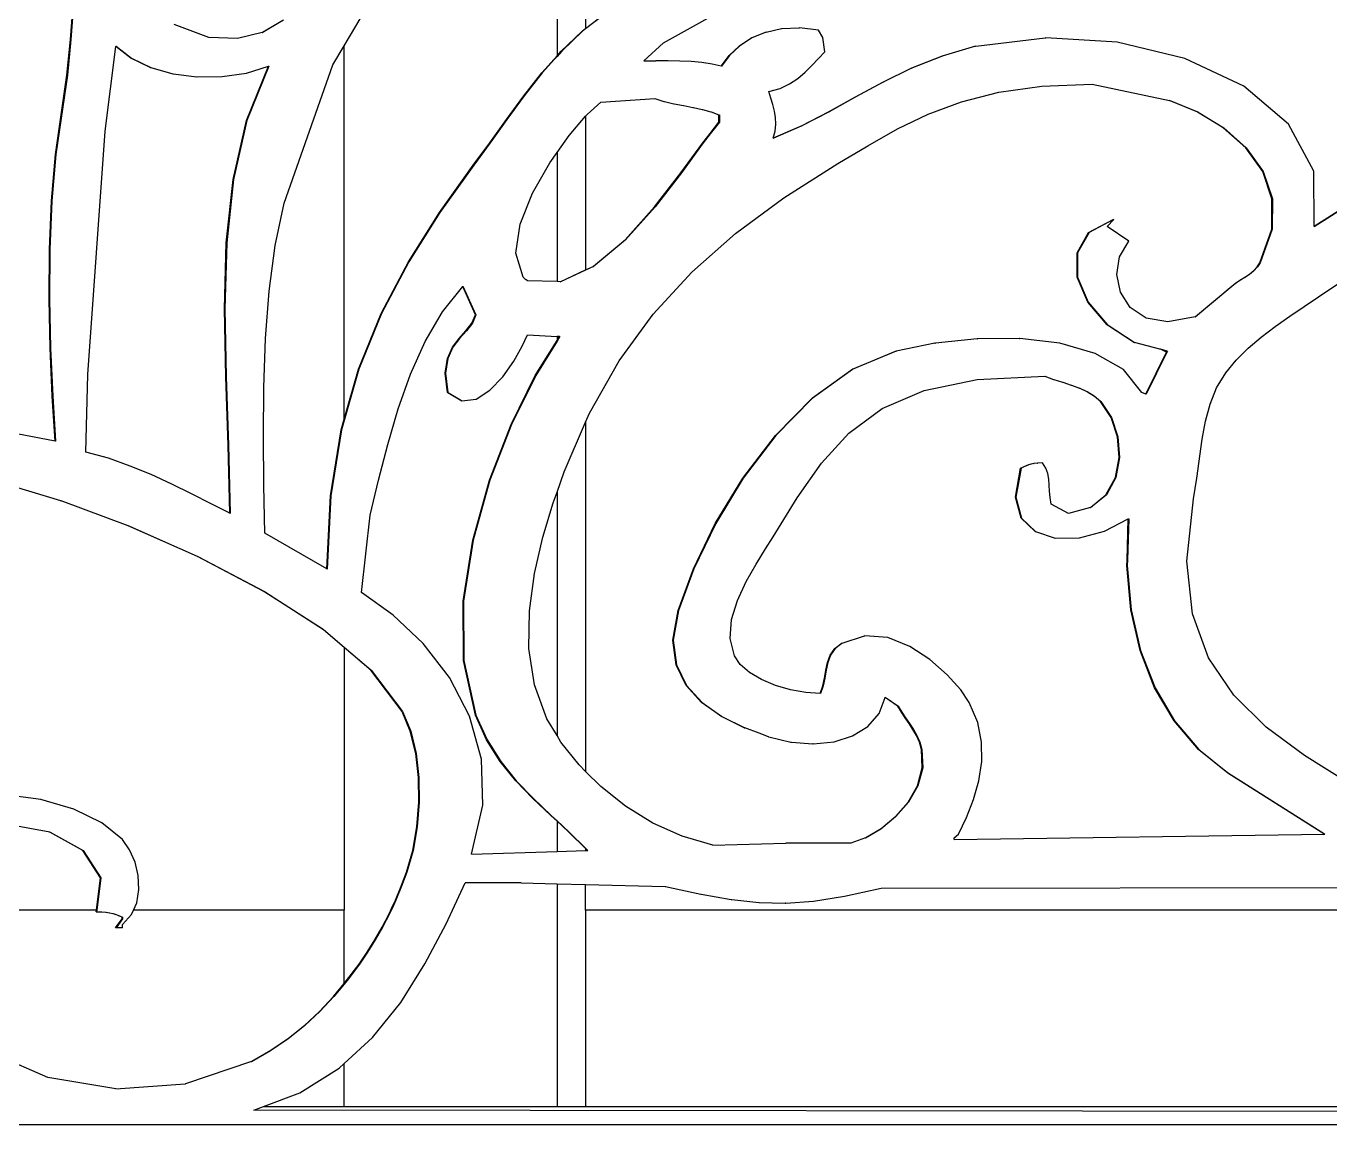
# Model space of a CAD drawing. Header units: inches. Extents: x -2812 to 9774, y -15726 to -746.
# Drawn here: x 3399.55 to 3414.56, y -9119.16 to -9106.52 of the extents above; entities that cross this region are included whole.
import ezdxf

# ---------------------------------------------------------------- set-up
doc = ezdxf.new("R2010")
doc.units = ezdxf.units.IN
doc.header["$LTSCALE"] = 17
doc.header["$MEASUREMENT"] = 0
doc.layers.add('OUTLINE', color=1, linetype='Continuous', lineweight=25)

# ---------------------------------------------------------------- blocks, each defined once
blk = doc.blocks.new('fddd')
for p, q in [((-492.984, -3278.803), (-492.984, -3281.513)), ((-493.313, -3279.014), (-493.313, -3281.828)), ((-495.762, -3281.712), (-495.093, -3280.582)), ((-498.914, -3281.64), (-498.883, -3281.241)), ((-498.879, -3281.241), (-498.909, -3281.64)), ((-492.09, -3281.677), (-491.197, -3281.179)), ((-497.322, -3281.615), (-497.72, -3281.467)), ((-496.706, -3281.558), (-496.468, -3281.417)), ((-496.463, -3281.417), (-496.701, -3281.558)), ((-492.759, -3281.345), (-492.984, -3281.517)), ((-492.984, -3281.513), (-492.764, -3281.345)), ((-496.991, -3281.63), (-497.322, -3281.615)), ((-496.706, -3281.558), (-496.991, -3281.63)), ((-496.706, -3281.558), (-496.701, -3281.558)), ((-493.265, -3281.774), (-493.025, -3281.545)), ((-493.02, -3281.545), (-493.26, -3281.774)), ((-493.025, -3281.545), (-492.984, -3281.513)), ((-493.025, -3281.545), (-493.02, -3281.545)), ((-492.984, -3281.517), (-493.02, -3281.545)), ((-492.984, -3281.513), (-492.984, -3281.517)), ((-491.215, -3281.712), (-491.074, -3281.621)), ((-491.07, -3281.621), (-491.21, -3281.712)), ((-491.074, -3281.621), (-490.913, -3281.554)), ((-491.074, -3281.621), (-491.07, -3281.621)), ((-490.908, -3281.554), (-491.07, -3281.621)), ((-490.913, -3281.554), (-490.908, -3281.554)), ((-490.908, -3281.554), (-490.73, -3281.513)), ((-490.73, -3281.513), (-490.725, -3281.513)), ((-490.725, -3281.513), (-490.529, -3281.505)), ((-490.529, -3281.505), (-490.528, -3281.505)), ((-490.528, -3281.505), (-490.524, -3281.505)), ((-490.305, -3281.532), (-490.524, -3281.505)), ((-490.255, -3281.615), (-490.305, -3281.532)), ((-490.23, -3281.781), (-490.255, -3281.615)), ((-488.494, -3281.718), (-487.695, -3281.619)), ((-487.695, -3281.619), (-487.692, -3281.619)), ((-487.692, -3281.619), (-487.69, -3281.619)), ((-486.867, -3281.669), (-487.69, -3281.619)), ((-498.953, -3282.048), (-498.914, -3281.64)), ((-498.909, -3281.64), (-498.948, -3282.048)), ((-498.914, -3281.64), (-498.909, -3281.64)), ((-498.512, -3282.693), (-498.389, -3281.722)), ((-498.389, -3281.722), (-498.388, -3281.718)), ((-498.217, -3281.856), (-498.389, -3281.722)), ((-498.388, -3281.718), (-498.212, -3281.856)), ((-495.892, -3281.932), (-495.762, -3281.712)), ((-495.762, -3286.007), (-495.762, -3281.712)), ((-493.313, -3281.828), (-493.265, -3281.774)), ((-493.26, -3281.774), (-493.313, -3281.834)), ((-493.265, -3281.774), (-493.26, -3281.774)), ((-492.313, -3281.884), (-492.09, -3281.677)), ((-491.332, -3281.822), (-491.215, -3281.712)), ((-491.21, -3281.712), (-491.327, -3281.822)), ((-491.215, -3281.712), (-491.21, -3281.712)), ((-488.499, -3281.718), (-488.881, -3281.83)), ((-488.499, -3281.718), (-488.494, -3281.718)), ((-486.087, -3281.859), (-486.867, -3281.669)), ((-498.217, -3281.856), (-498.212, -3281.856)), ((-497.994, -3281.961), (-498.217, -3281.856)), ((-498.212, -3281.856), (-497.989, -3281.961)), ((-493.487, -3282.024), (-493.345, -3281.865)), ((-493.342, -3281.866), (-493.483, -3282.024)), ((-493.345, -3281.865), (-493.313, -3281.828)), ((-493.342, -3281.866), (-493.345, -3281.865)), ((-493.313, -3281.834), (-493.342, -3281.866)), ((-493.313, -3281.828), (-493.313, -3281.834)), ((-492.313, -3281.884), (-492.177, -3281.884)), ((-492.177, -3281.884), (-492.175, -3281.884)), ((-492.173, -3281.884), (-492.175, -3281.884)), ((-492.035, -3281.884), (-492.173, -3281.884)), ((-491.9, -3281.887), (-492.035, -3281.884)), ((-491.77, -3281.894), (-491.9, -3281.887)), ((-491.646, -3281.906), (-491.77, -3281.894)), ((-491.529, -3281.923), (-491.646, -3281.906)), ((-491.425, -3281.946), (-491.529, -3281.923)), ((-491.425, -3281.946), (-491.332, -3281.822)), ((-491.327, -3281.822), (-491.42, -3281.946)), ((-491.332, -3281.822), (-491.327, -3281.822)), ((-490.381, -3281.94), (-490.306, -3281.86)), ((-490.306, -3281.86), (-490.23, -3281.781)), ((-489.238, -3281.97), (-488.886, -3281.83)), ((-488.881, -3281.83), (-489.234, -3281.97)), ((-488.886, -3281.83), (-488.881, -3281.83)), ((-485.409, -3282.177), (-486.087, -3281.859)), ((-499.084, -3282.961), (-498.953, -3282.048)), ((-498.948, -3282.048), (-499.08, -3282.961)), ((-498.953, -3282.048), (-498.948, -3282.048)), ((-497.994, -3281.961), (-497.989, -3281.961)), ((-497.989, -3281.961), (-497.736, -3282.033)), ((-497.736, -3282.033), (-497.732, -3282.033)), ((-497.732, -3282.033), (-497.458, -3282.069)), ((-497.458, -3282.069), (-497.453, -3282.069)), ((-497.453, -3282.069), (-497.168, -3282.067)), ((-497.168, -3282.067), (-496.888, -3282.027)), ((-496.888, -3282.027), (-496.633, -3281.948)), ((-496.886, -3282.57), (-496.633, -3281.948)), ((-496.628, -3281.946), (-496.882, -3282.57)), ((-496.633, -3281.948), (-496.628, -3281.946)), ((-496.454, -3283.523), (-495.892, -3281.932)), ((-493.697, -3282.289), (-493.487, -3282.024)), ((-493.483, -3282.024), (-493.692, -3282.289)), ((-493.487, -3282.024), (-493.483, -3282.024)), ((-491.42, -3281.946), (-491.425, -3281.946)), ((-490.542, -3282.089), (-490.458, -3282.017)), ((-490.458, -3282.017), (-490.381, -3281.94)), ((-489.566, -3282.13), (-489.238, -3281.97)), ((-489.234, -3281.97), (-489.561, -3282.13)), ((-489.238, -3281.97), (-489.234, -3281.97)), ((-490.875, -3282.237), (-490.746, -3282.202)), ((-490.746, -3282.202), (-490.637, -3282.151)), ((-490.637, -3282.151), (-490.542, -3282.089)), ((-489.879, -3282.301), (-489.566, -3282.13)), ((-489.561, -3282.13), (-489.875, -3282.301)), ((-489.566, -3282.13), (-489.561, -3282.13)), ((-488.23, -3282.246), (-487.735, -3282.177)), ((-487.735, -3282.177), (-487.155, -3282.154)), ((-487.155, -3282.154), (-486.267, -3282.341)), ((-484.895, -3282.612), (-485.409, -3282.177)), ((-493.896, -3282.559), (-493.697, -3282.289)), ((-493.692, -3282.289), (-493.891, -3282.559)), ((-493.697, -3282.289), (-493.692, -3282.289)), ((-492.966, -3282.502), (-492.809, -3282.361)), ((-492.809, -3282.361), (-492.189, -3282.32)), ((-492.189, -3282.32), (-492.083, -3282.352)), ((-492.083, -3282.352), (-492.078, -3282.352)), ((-492.078, -3282.352), (-491.97, -3282.378)), ((-490.853, -3282.314), (-490.875, -3282.237)), ((-490.83, -3282.389), (-490.853, -3282.314)), ((-490.188, -3282.471), (-489.879, -3282.301)), ((-489.875, -3282.301), (-490.183, -3282.471)), ((-489.879, -3282.301), (-489.875, -3282.301)), ((-489.042, -3282.499), (-488.66, -3282.356)), ((-488.66, -3282.356), (-488.23, -3282.246)), ((-485.947, -3282.473), (-486.267, -3282.341)), ((-486.267, -3282.341), (-486.263, -3282.341)), ((-486.263, -3282.341), (-485.942, -3282.473)), ((-493.174, -3282.744), (-492.984, -3282.522)), ((-492.984, -3282.522), (-492.966, -3282.502)), ((-492.984, -3282.522), (-492.984, -3284.289)), ((-491.97, -3282.378), (-491.965, -3282.378)), ((-491.965, -3282.378), (-491.859, -3282.4)), ((-491.859, -3282.4), (-491.854, -3282.4)), ((-491.854, -3282.4), (-491.749, -3282.421)), ((-491.749, -3282.421), (-491.744, -3282.421)), ((-491.744, -3282.421), (-491.643, -3282.443)), ((-491.643, -3282.443), (-491.639, -3282.443)), ((-491.639, -3282.443), (-491.543, -3282.471)), ((-491.543, -3282.471), (-491.538, -3282.471)), ((-491.538, -3282.471), (-491.45, -3282.506)), ((-491.45, -3282.506), (-491.445, -3282.506)), ((-491.45, -3282.589), (-491.45, -3282.506)), ((-491.445, -3282.506), (-491.445, -3282.589)), ((-490.812, -3282.463), (-490.83, -3282.389)), ((-490.799, -3282.538), (-490.812, -3282.463)), ((-490.501, -3282.633), (-490.188, -3282.471)), ((-490.183, -3282.471), (-490.497, -3282.633)), ((-490.188, -3282.471), (-490.183, -3282.471)), ((-489.394, -3282.669), (-489.042, -3282.499)), ((-485.947, -3282.473), (-485.942, -3282.473)), ((-485.646, -3282.656), (-485.947, -3282.473)), ((-485.942, -3282.473), (-485.641, -3282.656)), ((-497.041, -3283.251), (-496.886, -3282.57)), ((-496.882, -3282.57), (-497.036, -3283.251)), ((-496.886, -3282.57), (-496.882, -3282.57)), ((-494.088, -3282.828), (-493.896, -3282.559)), ((-493.891, -3282.559), (-494.083, -3282.828)), ((-493.896, -3282.559), (-493.891, -3282.559)), ((-491.553, -3282.722), (-491.45, -3282.589)), ((-491.445, -3282.589), (-491.55, -3282.724)), ((-491.45, -3282.589), (-491.445, -3282.589)), ((-490.497, -3282.633), (-490.825, -3282.776)), ((-490.825, -3282.774), (-490.501, -3282.633)), ((-490.803, -3282.693), (-490.795, -3282.614)), ((-490.795, -3282.614), (-490.799, -3282.538)), ((-490.501, -3282.633), (-490.497, -3282.633)), ((-489.735, -3282.861), (-489.394, -3282.669)), ((-485.646, -3282.656), (-485.641, -3282.656)), ((-485.387, -3282.885), (-485.646, -3282.656)), ((-485.641, -3282.656), (-485.382, -3282.885)), ((-484.606, -3283.154), (-484.895, -3282.612)), ((-482.642, -3282.548), (-484.601, -3283.792)), ((-484.601, -3283.789), (-482.647, -3282.548)), ((-498.711, -3285.493), (-498.512, -3282.693)), ((-494.277, -3283.087), (-494.088, -3282.828)), ((-494.083, -3282.828), (-494.272, -3283.087)), ((-494.088, -3282.828), (-494.083, -3282.828)), ((-493.313, -3282.94), (-493.174, -3282.744)), ((-491.636, -3282.829), (-491.553, -3282.722)), ((-491.55, -3282.724), (-491.631, -3282.829)), ((-491.55, -3282.724), (-491.553, -3282.722)), ((-490.825, -3282.774), (-490.803, -3282.693)), ((-490.825, -3282.776), (-490.825, -3282.774)), ((-499.13, -3283.495), (-499.084, -3282.961)), ((-499.08, -3282.961), (-499.126, -3283.495)), ((-499.084, -3282.961), (-499.08, -3282.961)), ((-493.396, -3283.057), (-493.313, -3282.94)), ((-493.313, -3282.94), (-493.313, -3284.425)), ((-491.887, -3283.173), (-491.636, -3282.829)), ((-491.631, -3282.829), (-491.882, -3283.173)), ((-491.636, -3282.829), (-491.631, -3282.829)), ((-490.081, -3283.066), (-489.735, -3282.861)), ((-485.387, -3282.885), (-485.382, -3282.885)), ((-485.192, -3283.158), (-485.387, -3282.885)), ((-485.382, -3282.885), (-485.188, -3283.158)), ((-494.666, -3283.631), (-494.277, -3283.087)), ((-494.272, -3283.087), (-494.662, -3283.631)), ((-494.277, -3283.087), (-494.272, -3283.087)), ((-493.597, -3283.408), (-493.396, -3283.057)), ((-490.702, -3283.459), (-490.081, -3283.066)), ((-497.119, -3283.978), (-497.041, -3283.251)), ((-497.036, -3283.251), (-497.114, -3283.978)), ((-497.041, -3283.251), (-497.036, -3283.251)), ((-492.19, -3283.564), (-491.887, -3283.173)), ((-491.882, -3283.173), (-492.185, -3283.564)), ((-491.887, -3283.173), (-491.882, -3283.173)), ((-485.192, -3283.158), (-485.188, -3283.158)), ((-485.086, -3283.471), (-485.192, -3283.158)), ((-485.188, -3283.158), (-485.081, -3283.471)), ((-484.601, -3283.789), (-484.606, -3283.154)), ((-493.738, -3283.765), (-493.597, -3283.408)), ((-499.154, -3284.055), (-499.13, -3283.495)), ((-499.126, -3283.495), (-499.149, -3284.055)), ((-499.13, -3283.495), (-499.126, -3283.495)), ((-496.558, -3284.011), (-496.454, -3283.523)), ((-492.531, -3283.943), (-492.19, -3283.564)), ((-492.185, -3283.564), (-492.527, -3283.943)), ((-492.19, -3283.564), (-492.185, -3283.564)), ((-491.261, -3283.871), (-490.702, -3283.459)), ((-485.089, -3283.822), (-485.086, -3283.471)), ((-485.086, -3283.471), (-485.081, -3283.471)), ((-485.081, -3283.471), (-485.084, -3283.822)), ((-495.023, -3284.196), (-494.666, -3283.631)), ((-494.662, -3283.631), (-495.019, -3284.196)), ((-494.666, -3283.631), (-494.662, -3283.631)), ((-487.196, -3283.86), (-486.912, -3283.709)), ((-486.916, -3283.714), (-487.191, -3283.86)), ((-486.982, -3283.792), (-486.907, -3283.709)), ((-486.912, -3283.709), (-486.916, -3283.714)), ((-486.907, -3283.709), (-486.916, -3283.714)), ((-486.912, -3283.709), (-486.907, -3283.709)), ((-493.786, -3284.098), (-493.738, -3283.765)), ((-491.762, -3284.314), (-491.261, -3283.871)), ((-487.329, -3284.093), (-487.196, -3283.86)), ((-487.191, -3283.86), (-487.324, -3284.093)), ((-487.196, -3283.86), (-487.191, -3283.86)), ((-486.734, -3283.958), (-486.982, -3283.792)), ((-485.226, -3284.207), (-485.089, -3283.822)), ((-485.084, -3283.822), (-485.221, -3284.207)), ((-485.089, -3283.822), (-485.084, -3283.822)), ((-484.601, -3283.792), (-484.601, -3283.789)), ((-497.14, -3284.739), (-497.119, -3283.978)), ((-497.114, -3283.978), (-497.135, -3284.739)), ((-497.119, -3283.978), (-497.114, -3283.978)), ((-496.627, -3284.533), (-496.558, -3284.011)), ((-492.899, -3284.25), (-492.531, -3283.943)), ((-492.527, -3283.943), (-492.894, -3284.25)), ((-492.531, -3283.943), (-492.527, -3283.943)), ((-486.84, -3284.139), (-486.734, -3283.958)), ((-499.158, -3284.625), (-499.154, -3284.055)), ((-499.149, -3284.055), (-499.154, -3284.625)), ((-499.154, -3284.055), (-499.149, -3284.055)), ((-493.702, -3284.373), (-493.786, -3284.098)), ((-487.329, -3284.093), (-487.324, -3284.093)), ((-487.327, -3284.372), (-487.329, -3284.093)), ((-487.324, -3284.093), (-487.322, -3284.372)), ((-486.872, -3284.344), (-486.84, -3284.139)), ((-495.337, -3284.792), (-495.023, -3284.196)), ((-495.019, -3284.196), (-495.333, -3284.792)), ((-495.023, -3284.196), (-495.019, -3284.196)), ((-493.278, -3284.426), (-492.984, -3284.289)), ((-492.984, -3284.291), (-493.273, -3284.426)), ((-492.894, -3284.25), (-492.984, -3284.291)), ((-492.984, -3284.289), (-492.899, -3284.25)), ((-492.984, -3284.289), (-492.984, -3284.291)), ((-492.899, -3284.25), (-492.894, -3284.25)), ((-492.207, -3284.799), (-491.762, -3284.314)), ((-485.346, -3284.337), (-485.299, -3284.299)), ((-485.295, -3284.299), (-485.341, -3284.337)), ((-485.299, -3284.299), (-485.258, -3284.256)), ((-485.299, -3284.299), (-485.295, -3284.299)), ((-485.254, -3284.256), (-485.295, -3284.299)), ((-485.258, -3284.256), (-485.226, -3284.207)), ((-485.258, -3284.256), (-485.254, -3284.256)), ((-485.221, -3284.207), (-485.254, -3284.256)), ((-485.226, -3284.207), (-485.221, -3284.207)), ((-494.399, -3284.48), (-494.396, -3284.477)), ((-494.396, -3284.477), (-494.247, -3284.808)), ((-493.691, -3284.386), (-493.702, -3284.373)), ((-493.685, -3284.393), (-493.691, -3284.386)), ((-493.677, -3284.4), (-493.685, -3284.393)), ((-493.668, -3284.405), (-493.677, -3284.4)), ((-493.652, -3284.414), (-493.668, -3284.405)), ((-493.313, -3284.425), (-493.652, -3284.414)), ((-493.278, -3284.426), (-493.313, -3284.425)), ((-493.273, -3284.426), (-493.278, -3284.426)), ((-487.327, -3284.372), (-487.322, -3284.372)), ((-487.206, -3284.661), (-487.327, -3284.372)), ((-487.322, -3284.372), (-487.201, -3284.661)), ((-486.83, -3284.546), (-486.872, -3284.344)), ((-485.97, -3284.829), (-485.548, -3284.477)), ((-485.543, -3284.477), (-485.965, -3284.829)), ((-485.548, -3284.477), (-485.5, -3284.44)), ((-485.548, -3284.477), (-485.543, -3284.477)), ((-485.495, -3284.44), (-485.543, -3284.477)), ((-485.5, -3284.44), (-485.449, -3284.406)), ((-485.5, -3284.44), (-485.495, -3284.44)), ((-485.444, -3284.406), (-485.495, -3284.44)), ((-485.449, -3284.406), (-485.397, -3284.372)), ((-485.449, -3284.406), (-485.444, -3284.406)), ((-485.392, -3284.372), (-485.444, -3284.406)), ((-485.397, -3284.372), (-485.346, -3284.337)), ((-485.397, -3284.372), (-485.392, -3284.372)), ((-485.341, -3284.337), (-485.392, -3284.372)), ((-485.346, -3284.337), (-485.341, -3284.337)), ((-484.552, -3284.601), (-484.248, -3284.396)), ((-499.158, -3284.625), (-499.154, -3284.625)), ((-499.147, -3285.192), (-499.158, -3284.625)), ((-499.154, -3284.625), (-499.142, -3285.192)), ((-496.668, -3285.08), (-496.627, -3284.533)), ((-494.633, -3284.773), (-494.399, -3284.48)), ((-494.252, -3284.808), (-494.399, -3284.48)), ((-486.718, -3284.721), (-486.83, -3284.546)), ((-484.715, -3284.71), (-484.552, -3284.601)), ((-497.14, -3284.739), (-497.135, -3284.739)), ((-497.126, -3285.519), (-497.14, -3284.739)), ((-497.135, -3284.739), (-497.121, -3285.519)), ((-494.832, -3285.115), (-494.633, -3284.773)), ((-487.206, -3284.661), (-487.201, -3284.661)), ((-486.983, -3284.923), (-487.206, -3284.661)), ((-487.201, -3284.661), (-486.978, -3284.923)), ((-486.535, -3284.844), (-486.718, -3284.721)), ((-484.882, -3284.822), (-484.715, -3284.71)), ((-495.599, -3285.432), (-495.337, -3284.792)), ((-495.333, -3284.792), (-495.594, -3285.432)), ((-495.337, -3284.792), (-495.333, -3284.792)), ((-494.361, -3284.989), (-494.293, -3284.904)), ((-494.288, -3284.904), (-494.356, -3284.989)), ((-494.293, -3284.904), (-494.252, -3284.808)), ((-494.293, -3284.904), (-494.288, -3284.904)), ((-494.247, -3284.808), (-494.288, -3284.904)), ((-494.252, -3284.808), (-494.247, -3284.808)), ((-492.599, -3285.337), (-492.207, -3284.799)), ((-486.673, -3285.123), (-486.983, -3284.923)), ((-486.983, -3284.923), (-486.978, -3284.923)), ((-486.978, -3284.923), (-486.668, -3285.123)), ((-486.283, -3284.888), (-486.535, -3284.844)), ((-485.97, -3284.829), (-486.283, -3284.888)), ((-485.97, -3284.829), (-485.965, -3284.829)), ((-485.048, -3284.94), (-484.882, -3284.822)), ((-494.517, -3285.179), (-494.441, -3285.077)), ((-494.436, -3285.077), (-494.513, -3285.179)), ((-494.441, -3285.077), (-494.361, -3284.989)), ((-494.441, -3285.077), (-494.436, -3285.077)), ((-494.356, -3284.989), (-494.436, -3285.077)), ((-494.361, -3284.989), (-494.356, -3284.989)), ((-493.714, -3285.169), (-493.652, -3285.037)), ((-493.652, -3285.037), (-493.313, -3285.055)), ((-493.313, -3285.055), (-493.313, -3285.102)), ((-493.285, -3285.057), (-493.313, -3285.055)), ((-493.28, -3285.057), (-493.313, -3285.11)), ((-493.313, -3285.102), (-493.285, -3285.057)), ((-493.285, -3285.057), (-493.28, -3285.057)), ((-485.361, -3285.192), (-485.209, -3285.062)), ((-485.209, -3285.062), (-485.048, -3284.94)), ((-499.147, -3285.192), (-499.142, -3285.192)), ((-499.122, -3285.742), (-499.147, -3285.192)), ((-499.142, -3285.192), (-499.117, -3285.742)), ((-496.688, -3285.641), (-496.668, -3285.08)), ((-495, -3285.489), (-494.832, -3285.115)), ((-494.575, -3285.309), (-494.517, -3285.179)), ((-494.513, -3285.179), (-494.57, -3285.309)), ((-494.517, -3285.179), (-494.513, -3285.179)), ((-493.812, -3285.34), (-493.714, -3285.169)), ((-493.564, -3285.506), (-493.313, -3285.102)), ((-493.313, -3285.11), (-493.559, -3285.506)), ((-493.313, -3285.102), (-493.313, -3285.11)), ((-489.913, -3285.43), (-489.417, -3285.223)), ((-489.412, -3285.223), (-489.908, -3285.43)), ((-489.417, -3285.223), (-489.412, -3285.223)), ((-488.964, -3285.131), (-489.412, -3285.223)), ((-488.964, -3285.131), (-488.959, -3285.131)), ((-488.48, -3285.081), (-488.959, -3285.131)), ((-488.48, -3285.081), (-488.475, -3285.081)), ((-487.993, -3285.079), (-488.475, -3285.081)), ((-487.993, -3285.079), (-487.988, -3285.079)), ((-487.526, -3285.133), (-487.988, -3285.079)), ((-487.12, -3285.25), (-487.526, -3285.133)), ((-486.673, -3285.123), (-486.668, -3285.123)), ((-486.376, -3285.2), (-486.668, -3285.123)), ((-486.37, -3285.203), (-486.376, -3285.2)), ((-486.292, -3285.223), (-486.37, -3285.203)), ((-486.299, -3285.237), (-486.37, -3285.203)), ((-486.299, -3285.237), (-486.292, -3285.223)), ((-486.287, -3285.223), (-486.295, -3285.238)), ((-486.292, -3285.223), (-486.287, -3285.223)), ((-485.498, -3285.328), (-485.361, -3285.192)), ((-494.599, -3285.478), (-494.575, -3285.309)), ((-494.57, -3285.309), (-494.595, -3285.478)), ((-494.575, -3285.309), (-494.57, -3285.309)), ((-493.938, -3285.518), (-493.812, -3285.34)), ((-492.939, -3285.938), (-492.599, -3285.337)), ((-486.796, -3285.436), (-487.12, -3285.25)), ((-486.539, -3285.719), (-486.299, -3285.237)), ((-486.295, -3285.238), (-486.535, -3285.721)), ((-486.295, -3285.238), (-486.299, -3285.237)), ((-485.618, -3285.472), (-485.498, -3285.328)), ((-498.736, -3286.385), (-498.711, -3285.493)), ((-497.126, -3285.519), (-497.121, -3285.519)), ((-497.099, -3286.307), (-497.126, -3285.519)), ((-497.121, -3285.519), (-497.094, -3286.307)), ((-495.594, -3285.432), (-495.762, -3286.024)), ((-495.762, -3286.007), (-495.599, -3285.432)), ((-495.599, -3285.432), (-495.594, -3285.432)), ((-495.141, -3285.887), (-495, -3285.489)), ((-494.599, -3285.478), (-494.595, -3285.478)), ((-494.574, -3285.7), (-494.599, -3285.478)), ((-494.595, -3285.478), (-494.57, -3285.7)), ((-494.085, -3285.673), (-493.938, -3285.518)), ((-493.842, -3286.067), (-493.564, -3285.506)), ((-493.559, -3285.506), (-493.837, -3286.067)), ((-493.564, -3285.506), (-493.559, -3285.506)), ((-490.377, -3285.765), (-489.913, -3285.43)), ((-489.908, -3285.43), (-490.372, -3285.765)), ((-489.913, -3285.43), (-489.908, -3285.43)), ((-488.477, -3285.55), (-487.701, -3285.513)), ((-487.701, -3285.513), (-487.601, -3285.549)), ((-486.8, -3285.437), (-486.799, -3285.438)), ((-486.585, -3285.7), (-486.796, -3285.436)), ((-485.724, -3285.647), (-485.618, -3285.472)), ((-496.691, -3286.208), (-496.688, -3285.641)), ((-494.245, -3285.776), (-494.085, -3285.673)), ((-489.572, -3285.885), (-489.09, -3285.676)), ((-489.09, -3285.676), (-488.477, -3285.55)), ((-487.601, -3285.549), (-487.596, -3285.549)), ((-487.596, -3285.549), (-487.497, -3285.582)), ((-487.497, -3285.582), (-487.493, -3285.582)), ((-487.493, -3285.582), (-487.397, -3285.614)), ((-487.397, -3285.614), (-487.392, -3285.614)), ((-487.392, -3285.614), (-487.301, -3285.65)), ((-487.301, -3285.65), (-487.297, -3285.65)), ((-487.212, -3285.691), (-487.301, -3285.65)), ((-487.297, -3285.65), (-487.208, -3285.691)), ((-485.799, -3285.833), (-485.724, -3285.647)), ((-499.122, -3285.742), (-499.117, -3285.742)), ((-499.088, -3286.259), (-499.122, -3285.742)), ((-499.117, -3285.742), (-499.083, -3286.26)), ((-494.574, -3285.7), (-494.57, -3285.7)), ((-494.414, -3285.795), (-494.574, -3285.7)), ((-494.57, -3285.7), (-494.409, -3285.795)), ((-494.414, -3285.795), (-494.409, -3285.795)), ((-494.409, -3285.795), (-494.245, -3285.776)), ((-490.8, -3286.194), (-490.377, -3285.765)), ((-490.372, -3285.765), (-490.796, -3286.194)), ((-490.377, -3285.765), (-490.372, -3285.765)), ((-487.132, -3285.741), (-487.212, -3285.691)), ((-487.212, -3285.691), (-487.208, -3285.691)), ((-487.208, -3285.691), (-487.127, -3285.741)), ((-487.061, -3285.804), (-487.132, -3285.741)), ((-487.132, -3285.741), (-487.127, -3285.741)), ((-487.127, -3285.741), (-487.056, -3285.804)), ((-487.061, -3285.804), (-487.056, -3285.804)), ((-486.938, -3285.987), (-487.061, -3285.804)), ((-487.056, -3285.804), (-486.933, -3285.987)), ((-486.539, -3285.719), (-486.585, -3285.7)), ((-486.535, -3285.721), (-486.539, -3285.719)), ((-495.261, -3286.297), (-495.141, -3285.887)), ((-492.984, -3286.04), (-492.939, -3285.938)), ((-489.955, -3286.167), (-489.572, -3285.885)), ((-485.851, -3286.03), (-485.799, -3285.833)), ((-495.921, -3286.89), (-495.797, -3286.128)), ((-495.792, -3286.128), (-495.917, -3286.89)), ((-495.797, -3286.128), (-495.762, -3286.007)), ((-495.797, -3286.128), (-495.792, -3286.128)), ((-495.762, -3286.024), (-495.792, -3286.128)), ((-495.762, -3286.024), (-495.762, -3286.007)), ((-494.09, -3286.709), (-493.842, -3286.067)), ((-493.837, -3286.067), (-494.086, -3286.709)), ((-493.842, -3286.067), (-493.837, -3286.067)), ((-493.231, -3286.613), (-492.984, -3286.04)), ((-492.984, -3286.04), (-492.984, -3290.06)), ((-486.865, -3286.21), (-486.938, -3285.987)), ((-486.938, -3285.987), (-486.933, -3285.987)), ((-486.933, -3285.987), (-486.86, -3286.21)), ((-485.888, -3286.238), (-485.851, -3286.03)), ((-499.088, -3286.259), (-499.529, -3286.174)), ((-499.083, -3286.26), (-499.088, -3286.259)), ((-496.686, -3286.77), (-496.691, -3286.208)), ((-491.175, -3286.687), (-490.8, -3286.194)), ((-490.796, -3286.194), (-491.17, -3286.687)), ((-490.8, -3286.194), (-490.796, -3286.194)), ((-490.27, -3286.512), (-489.955, -3286.167)), ((-486.865, -3286.21), (-486.86, -3286.21)), ((-486.846, -3286.448), (-486.865, -3286.21)), ((-486.86, -3286.21), (-486.841, -3286.448)), ((-485.949, -3286.685), (-485.888, -3286.238)), ((-498.476, -3286.457), (-498.736, -3286.385)), ((-497.099, -3286.307), (-497.094, -3286.307)), ((-497.079, -3287.087), (-497.099, -3286.307)), ((-497.094, -3286.307), (-497.074, -3287.09)), ((-495.367, -3286.708), (-495.261, -3286.297)), ((-498.226, -3286.546), (-498.476, -3286.457)), ((-497.983, -3286.645), (-498.226, -3286.546)), ((-490.55, -3286.913), (-490.27, -3286.512)), ((-488.038, -3286.903), (-487.978, -3286.571)), ((-487.974, -3286.571), (-488.033, -3286.903)), ((-487.978, -3286.571), (-487.946, -3286.555)), ((-487.978, -3286.571), (-487.974, -3286.571)), ((-487.942, -3286.555), (-487.974, -3286.571)), ((-487.946, -3286.555), (-487.918, -3286.542)), ((-487.946, -3286.555), (-487.942, -3286.555)), ((-487.913, -3286.542), (-487.942, -3286.555)), ((-487.918, -3286.542), (-487.891, -3286.531)), ((-487.918, -3286.542), (-487.913, -3286.542)), ((-487.886, -3286.531), (-487.913, -3286.542)), ((-487.891, -3286.531), (-487.886, -3286.531)), ((-487.861, -3286.523), (-487.886, -3286.531)), ((-487.861, -3286.523), (-487.856, -3286.523)), ((-487.827, -3286.516), (-487.856, -3286.523)), ((-487.827, -3286.516), (-487.822, -3286.516)), ((-487.784, -3286.512), (-487.822, -3286.516)), ((-487.784, -3286.512), (-487.779, -3286.512)), ((-487.73, -3286.509), (-487.779, -3286.512)), ((-487.73, -3286.509), (-487.726, -3286.509)), ((-487.687, -3286.57), (-487.726, -3286.509)), ((-487.664, -3286.633), (-487.687, -3286.57)), ((-486.888, -3286.678), (-486.846, -3286.448)), ((-486.841, -3286.448), (-486.883, -3286.678)), ((-486.846, -3286.448), (-486.841, -3286.448)), ((-497.748, -3286.753), (-497.983, -3286.645)), ((-495.462, -3287.11), (-495.367, -3286.708)), ((-494.283, -3287.397), (-494.09, -3286.709)), ((-494.086, -3286.709), (-494.278, -3287.397)), ((-494.09, -3286.709), (-494.086, -3286.709)), ((-493.313, -3286.846), (-493.231, -3286.613)), ((-491.492, -3287.208), (-491.175, -3286.687)), ((-491.17, -3286.687), (-491.487, -3287.208)), ((-491.175, -3286.687), (-491.17, -3286.687)), ((-487.653, -3286.698), (-487.664, -3286.633)), ((-487.649, -3286.765), (-487.653, -3286.698)), ((-486.996, -3286.878), (-486.888, -3286.678)), ((-486.883, -3286.678), (-486.992, -3286.878)), ((-486.888, -3286.678), (-486.883, -3286.678)), ((-485.99, -3286.924), (-485.949, -3286.685)), ((-499.024, -3286.947), (-499.727, -3286.737)), ((-497.519, -3286.865), (-497.748, -3286.753)), ((-497.294, -3286.979), (-497.519, -3286.865)), ((-496.677, -3287.318), (-496.686, -3286.77)), ((-493.357, -3286.97), (-493.313, -3286.846)), ((-493.313, -3286.846), (-493.313, -3289.646)), ((-487.646, -3286.835), (-487.649, -3286.765)), ((-487.64, -3286.908), (-487.646, -3286.835)), ((-487.176, -3287.023), (-486.996, -3286.878)), ((-486.992, -3286.878), (-487.171, -3287.023)), ((-486.996, -3286.878), (-486.992, -3286.878)), ((-499.024, -3286.947), (-499.02, -3286.947)), ((-498.247, -3287.234), (-499.02, -3286.947)), ((-497.079, -3287.087), (-497.294, -3286.979)), ((-495.963, -3287.73), (-495.921, -3286.89)), ((-495.917, -3286.89), (-495.958, -3287.733)), ((-495.921, -3286.89), (-495.917, -3286.89)), ((-493.476, -3287.364), (-493.357, -3286.97)), ((-490.825, -3287.359), (-490.55, -3286.913)), ((-488.038, -3286.903), (-488.033, -3286.903)), ((-487.973, -3287.144), (-488.038, -3286.903)), ((-488.033, -3286.903), (-487.969, -3287.144)), ((-487.626, -3286.986), (-487.64, -3286.908)), ((-487.428, -3287.09), (-487.626, -3286.986)), ((-487.176, -3287.023), (-487.428, -3287.09)), ((-487.176, -3287.023), (-487.171, -3287.023)), ((-486.067, -3287.642), (-485.99, -3286.924)), ((-497.074, -3287.09), (-497.079, -3287.087)), ((-495.562, -3288.002), (-495.462, -3287.11)), ((-487.973, -3287.144), (-487.969, -3287.144)), ((-487.812, -3287.3), (-487.973, -3287.144)), ((-487.969, -3287.144), (-487.807, -3287.3)), ((-487.012, -3287.296), (-486.739, -3287.154)), ((-486.754, -3287.628), (-486.739, -3287.154)), ((-486.734, -3287.152), (-486.749, -3287.626)), ((-486.739, -3287.154), (-486.734, -3287.152)), ((-497.45, -3287.585), (-498.247, -3287.234)), ((-498.247, -3287.234), (-498.242, -3287.234)), ((-498.242, -3287.234), (-497.446, -3287.585)), ((-495.963, -3287.73), (-496.677, -3287.318)), ((-491.744, -3287.727), (-491.492, -3287.208)), ((-491.487, -3287.208), (-491.739, -3287.727)), ((-491.492, -3287.208), (-491.487, -3287.208)), ((-487.812, -3287.3), (-487.807, -3287.3)), ((-487.807, -3287.3), (-487.58, -3287.375)), ((-487.301, -3287.372), (-487.012, -3287.296)), ((-494.392, -3288.099), (-494.283, -3287.397)), ((-494.278, -3287.397), (-494.388, -3288.099)), ((-494.283, -3287.397), (-494.278, -3287.397)), ((-493.572, -3287.782), (-493.476, -3287.364)), ((-490.913, -3287.497), (-490.825, -3287.359)), ((-487.58, -3287.375), (-487.301, -3287.372)), ((-496.686, -3287.988), (-497.45, -3287.585)), ((-497.45, -3287.585), (-497.446, -3287.585)), ((-497.446, -3287.585), (-496.681, -3287.988)), ((-491.023, -3287.673), (-490.913, -3287.497)), ((-486.756, -3287.691), (-486.754, -3287.628)), ((-486.749, -3287.626), (-486.754, -3287.628)), ((-486.749, -3287.626), (-486.751, -3287.691)), ((-495.958, -3287.733), (-495.963, -3287.73)), ((-491.921, -3288.209), (-491.744, -3287.727)), ((-491.739, -3287.727), (-491.916, -3288.209)), ((-491.744, -3287.727), (-491.739, -3287.727)), ((-491.137, -3287.874), (-491.023, -3287.673)), ((-486.756, -3287.691), (-486.751, -3287.691)), ((-486.71, -3288.198), (-486.756, -3287.691)), ((-486.751, -3287.691), (-486.705, -3288.198)), ((-486.002, -3288.246), (-486.067, -3287.642)), ((-493.631, -3288.213), (-493.572, -3287.782)), ((-491.237, -3288.092), (-491.137, -3287.874)), ((-496.005, -3288.428), (-496.686, -3287.988)), ((-496.686, -3287.988), (-496.681, -3287.988)), ((-496.681, -3287.988), (-496, -3288.428)), ((-495.199, -3288.261), (-495.562, -3288.002)), ((-494.392, -3288.099), (-494.388, -3288.099)), ((-494.391, -3288.782), (-494.392, -3288.099)), ((-494.388, -3288.099), (-494.386, -3288.782)), ((-493.637, -3288.643), (-493.631, -3288.213)), ((-491.98, -3288.547), (-491.921, -3288.209)), ((-491.916, -3288.209), (-491.975, -3288.547)), ((-491.921, -3288.209), (-491.916, -3288.209)), ((-491.305, -3288.313), (-491.237, -3288.092)), ((-486.71, -3288.198), (-486.705, -3288.198)), ((-486.603, -3288.668), (-486.71, -3288.198)), ((-486.705, -3288.198), (-486.598, -3288.668)), ((-494.853, -3288.589), (-495.199, -3288.261)), ((-491.322, -3288.529), (-491.305, -3288.313)), ((-485.815, -3288.753), (-486.002, -3288.246)), ((-496.005, -3288.428), (-496, -3288.428)), ((-495.762, -3288.634), (-496.005, -3288.428)), ((-496, -3288.428), (-495.762, -3288.63)), ((-491.272, -3288.728), (-491.322, -3288.529)), ((-490.032, -3288.583), (-489.776, -3288.499)), ((-489.776, -3288.499), (-489.772, -3288.499)), ((-489.776, -3288.499), (-489.771, -3288.499)), ((-489.771, -3288.499), (-489.772, -3288.499)), ((-489.508, -3288.52), (-489.771, -3288.499)), ((-489.254, -3288.62), (-489.508, -3288.52)), ((-495.762, -3288.63), (-495.762, -3288.634)), ((-495.762, -3288.63), (-495.453, -3288.893)), ((-495.762, -3288.634), (-495.762, -3291.653)), ((-495.458, -3288.893), (-495.762, -3288.634)), ((-494.551, -3288.98), (-494.853, -3288.589)), ((-493.574, -3289.061), (-493.637, -3288.643)), ((-491.98, -3288.547), (-491.975, -3288.547)), ((-491.944, -3288.832), (-491.98, -3288.547)), ((-491.975, -3288.547), (-491.939, -3288.832)), ((-490.17, -3288.721), (-490.118, -3288.646)), ((-490.113, -3288.646), (-490.165, -3288.721)), ((-490.118, -3288.646), (-490.037, -3288.583)), ((-490.118, -3288.646), (-490.113, -3288.646)), ((-490.032, -3288.583), (-490.113, -3288.646)), ((-490.037, -3288.583), (-490.032, -3288.583)), ((-489.022, -3288.772), (-489.254, -3288.62)), ((-486.436, -3289.096), (-486.603, -3288.668)), ((-486.603, -3288.668), (-486.598, -3288.668)), ((-486.598, -3288.668), (-486.431, -3289.096)), ((-494.391, -3288.782), (-494.386, -3288.782)), ((-494.252, -3289.412), (-494.391, -3288.782)), ((-494.386, -3288.782), (-494.247, -3289.412)), ((-491.204, -3288.829), (-491.272, -3288.728)), ((-491.097, -3288.921), (-491.204, -3288.829)), ((-490.22, -3288.893), (-490.201, -3288.804)), ((-490.197, -3288.804), (-490.216, -3288.893)), ((-490.201, -3288.804), (-490.17, -3288.721)), ((-490.201, -3288.804), (-490.197, -3288.804)), ((-490.165, -3288.721), (-490.197, -3288.804)), ((-490.17, -3288.721), (-490.165, -3288.721)), ((-488.823, -3288.948), (-489.022, -3288.772)), ((-485.525, -3289.182), (-485.815, -3288.753)), ((-495.458, -3288.893), (-495.453, -3288.893)), ((-495.095, -3289.371), (-495.458, -3288.893)), ((-495.453, -3288.893), (-495.09, -3289.371)), ((-494.319, -3289.424), (-494.551, -3288.98)), ((-491.944, -3288.832), (-491.939, -3288.832)), ((-491.828, -3289.07), (-491.944, -3288.832)), ((-491.939, -3288.832), (-491.823, -3289.07)), ((-490.959, -3289.002), (-491.097, -3288.921)), ((-490.235, -3288.985), (-490.22, -3288.893)), ((-490.216, -3288.893), (-490.23, -3288.985)), ((-490.22, -3288.893), (-490.216, -3288.893)), ((-488.668, -3289.122), (-488.823, -3288.948)), ((-493.429, -3289.454), (-493.574, -3289.061)), ((-491.828, -3289.07), (-491.823, -3289.07)), ((-491.649, -3289.267), (-491.828, -3289.07)), ((-491.823, -3289.07), (-491.644, -3289.267)), ((-490.8, -3289.069), (-490.959, -3289.002)), ((-490.627, -3289.119), (-490.8, -3289.069)), ((-490.451, -3289.152), (-490.627, -3289.119)), ((-490.284, -3289.163), (-490.254, -3289.076)), ((-490.249, -3289.076), (-490.28, -3289.163)), ((-490.254, -3289.076), (-490.235, -3288.985)), ((-490.254, -3289.076), (-490.249, -3289.076)), ((-490.23, -3288.985), (-490.249, -3289.076)), ((-490.235, -3288.985), (-490.23, -3288.985)), ((-488.569, -3289.267), (-488.668, -3289.122)), ((-486.436, -3289.096), (-486.431, -3289.096)), ((-486.212, -3289.477), (-486.436, -3289.096)), ((-486.431, -3289.096), (-486.207, -3289.477)), ((-491.649, -3289.267), (-491.644, -3289.267)), ((-491.421, -3289.427), (-491.649, -3289.267)), ((-491.644, -3289.267), (-491.416, -3289.427)), ((-490.284, -3289.163), (-490.451, -3289.152)), ((-490.28, -3289.163), (-490.284, -3289.163)), ((-489.608, -3289.393), (-489.537, -3289.208)), ((-489.537, -3289.208), (-489.536, -3289.205)), ((-489.392, -3289.309), (-489.537, -3289.208)), ((-489.536, -3289.205), (-489.387, -3289.309)), ((-488.472, -3289.494), (-488.569, -3289.267)), ((-485.151, -3289.55), (-485.525, -3289.182)), ((-495.095, -3289.371), (-495.09, -3289.371)), ((-495.002, -3289.597), (-495.095, -3289.371)), ((-495.09, -3289.371), (-494.997, -3289.597)), ((-494.182, -3289.916), (-494.319, -3289.424)), ((-494.124, -3289.696), (-494.252, -3289.412)), ((-494.252, -3289.412), (-494.247, -3289.412)), ((-494.247, -3289.412), (-494.119, -3289.696)), ((-491.421, -3289.427), (-491.416, -3289.427)), ((-491.159, -3289.557), (-491.421, -3289.427)), ((-491.416, -3289.427), (-491.154, -3289.557)), ((-489.737, -3289.541), (-489.608, -3289.393)), ((-489.392, -3289.309), (-489.387, -3289.309)), ((-489.351, -3289.376), (-489.392, -3289.309)), ((-489.387, -3289.309), (-489.346, -3289.376)), ((-489.351, -3289.376), (-489.346, -3289.376)), ((-489.307, -3289.441), (-489.351, -3289.376)), ((-489.346, -3289.376), (-489.302, -3289.441)), ((-493.313, -3289.646), (-493.429, -3289.454)), ((-491.159, -3289.557), (-491.154, -3289.557)), ((-490.989, -3289.62), (-491.154, -3289.557)), ((-489.914, -3289.65), (-489.737, -3289.541)), ((-489.307, -3289.441), (-489.302, -3289.441)), ((-489.261, -3289.507), (-489.307, -3289.441)), ((-489.302, -3289.441), (-489.256, -3289.507)), ((-489.261, -3289.507), (-489.256, -3289.507)), ((-489.217, -3289.575), (-489.261, -3289.507)), ((-489.256, -3289.507), (-489.212, -3289.575)), ((-489.217, -3289.575), (-489.212, -3289.575)), ((-489.177, -3289.646), (-489.217, -3289.575)), ((-489.212, -3289.575), (-489.172, -3289.646)), ((-488.428, -3289.721), (-488.472, -3289.494)), ((-486.212, -3289.477), (-486.207, -3289.477)), ((-485.932, -3289.805), (-486.212, -3289.477)), ((-486.207, -3289.477), (-485.927, -3289.805)), ((-484.713, -3289.877), (-485.151, -3289.55)), ((-495.002, -3289.597), (-494.997, -3289.597)), ((-494.94, -3289.853), (-495.002, -3289.597)), ((-494.997, -3289.597), (-494.935, -3289.853)), ((-494.124, -3289.696), (-494.119, -3289.696)), ((-493.967, -3289.944), (-494.124, -3289.696)), ((-494.119, -3289.696), (-493.962, -3289.944)), ((-493.268, -3289.721), (-493.313, -3289.646)), ((-493.06, -3289.983), (-493.268, -3289.721)), ((-490.987, -3289.619), (-490.989, -3289.62)), ((-490.88, -3289.661), (-490.987, -3289.619)), ((-490.88, -3289.661), (-490.875, -3289.661)), ((-490.875, -3289.661), (-490.622, -3289.723)), ((-490.622, -3289.723), (-490.617, -3289.723)), ((-490.617, -3289.723), (-490.369, -3289.742)), ((-490.364, -3289.742), (-490.126, -3289.717)), ((-490.126, -3289.717), (-489.914, -3289.65)), ((-489.177, -3289.646), (-489.172, -3289.646)), ((-489.143, -3289.722), (-489.177, -3289.646)), ((-489.172, -3289.646), (-489.139, -3289.722)), ((-489.143, -3289.722), (-489.139, -3289.722)), ((-489.119, -3289.806), (-489.143, -3289.722)), ((-489.139, -3289.722), (-489.114, -3289.806)), ((-488.426, -3289.946), (-488.428, -3289.721)), ((-494.908, -3290.129), (-494.94, -3289.853)), ((-494.94, -3289.853), (-494.935, -3289.853)), ((-494.935, -3289.853), (-494.903, -3290.129)), ((-490.367, -3289.741), (-490.369, -3289.742)), ((-490.367, -3289.741), (-490.364, -3289.742)), ((-489.11, -3290.019), (-489.119, -3289.806)), ((-489.119, -3289.806), (-489.114, -3289.806)), ((-489.114, -3289.806), (-489.105, -3290.019)), ((-485.598, -3290.076), (-485.932, -3289.805)), ((-485.932, -3289.805), (-485.927, -3289.805)), ((-485.927, -3289.805), (-485.593, -3290.076)), ((-484.229, -3290.18), (-484.713, -3289.877)), ((-494.166, -3290.447), (-494.182, -3289.916)), ((-493.967, -3289.944), (-493.962, -3289.944)), ((-493.787, -3290.165), (-493.967, -3289.944)), ((-493.962, -3289.944), (-493.783, -3290.165)), ((-492.984, -3290.06), (-493.06, -3289.983)), ((-489.166, -3290.223), (-489.11, -3290.019)), ((-489.105, -3290.019), (-489.161, -3290.223)), ((-489.11, -3290.019), (-489.105, -3290.019)), ((-488.46, -3290.167), (-488.426, -3289.946)), ((-494.908, -3290.129), (-494.903, -3290.129)), ((-494.904, -3290.413), (-494.908, -3290.129)), ((-494.903, -3290.129), (-494.899, -3290.413)), ((-493.787, -3290.165), (-493.783, -3290.165)), ((-493.591, -3290.369), (-493.787, -3290.165)), ((-493.783, -3290.165), (-493.586, -3290.369)), ((-492.81, -3290.233), (-492.984, -3290.06)), ((-488.521, -3290.381), (-488.46, -3290.167)), ((-485.598, -3290.076), (-485.593, -3290.076)), ((-484.482, -3290.781), (-485.598, -3290.076)), ((-485.593, -3290.076), (-484.477, -3290.781)), ((-499.252, -3290.383), (-499.659, -3290.328)), ((-492.526, -3290.459), (-492.81, -3290.233)), ((-489.274, -3290.412), (-489.166, -3290.223)), ((-489.161, -3290.223), (-489.269, -3290.412)), ((-489.166, -3290.223), (-489.161, -3290.223)), ((-498.874, -3290.493), (-499.252, -3290.383)), ((-494.926, -3290.696), (-494.904, -3290.413)), ((-494.899, -3290.413), (-494.922, -3290.696)), ((-494.904, -3290.413), (-494.899, -3290.413)), ((-494.297, -3291.009), (-494.166, -3290.447)), ((-493.591, -3290.369), (-493.586, -3290.369)), ((-493.384, -3290.565), (-493.591, -3290.369)), ((-493.586, -3290.369), (-493.379, -3290.565)), ((-492.212, -3290.653), (-492.526, -3290.459)), ((-489.418, -3290.579), (-489.274, -3290.412)), ((-489.269, -3290.412), (-489.414, -3290.579)), ((-489.274, -3290.412), (-489.269, -3290.412)), ((-488.601, -3290.587), (-488.521, -3290.381)), ((-498.552, -3290.649), (-498.874, -3290.493)), ((-493.384, -3290.565), (-493.379, -3290.565)), ((-493.313, -3290.631), (-493.384, -3290.565)), ((-493.379, -3290.565), (-493.313, -3290.626)), ((-493.313, -3290.626), (-493.313, -3290.631)), ((-493.313, -3290.626), (-493.251, -3290.684)), ((-489.587, -3290.718), (-489.418, -3290.579)), ((-489.414, -3290.579), (-489.582, -3290.718)), ((-489.418, -3290.579), (-489.414, -3290.579)), ((-488.693, -3290.781), (-488.601, -3290.587)), ((-499.15, -3290.757), (-499.61, -3290.673)), ((-498.772, -3290.969), (-499.15, -3290.757)), ((-499.15, -3290.757), (-499.145, -3290.757)), ((-499.145, -3290.757), (-498.767, -3290.969)), ((-498.314, -3290.843), (-498.552, -3290.649)), ((-494.974, -3290.967), (-494.926, -3290.696)), ((-494.922, -3290.696), (-494.969, -3290.967)), ((-494.926, -3290.696), (-494.922, -3290.696)), ((-493.313, -3290.631), (-493.313, -3290.979)), ((-493.254, -3290.686), (-493.313, -3290.631)), ((-493.251, -3290.684), (-493.254, -3290.686)), ((-493.172, -3290.762), (-493.254, -3290.686)), ((-493.251, -3290.684), (-493.168, -3290.762)), ((-493.172, -3290.762), (-493.168, -3290.762)), ((-492.984, -3290.947), (-493.172, -3290.762)), ((-493.168, -3290.762), (-492.984, -3290.942)), ((-491.875, -3290.805), (-492.212, -3290.653)), ((-489.764, -3290.822), (-489.587, -3290.718)), ((-489.582, -3290.718), (-489.759, -3290.822)), ((-489.587, -3290.718), (-489.582, -3290.718)), ((-498.232, -3290.961), (-498.314, -3290.843)), ((-491.52, -3290.905), (-491.875, -3290.805)), ((-491.52, -3290.905), (-490.681, -3290.885)), ((-489.933, -3290.885), (-490.681, -3290.885)), ((-489.764, -3290.822), (-489.933, -3290.885)), ((-489.764, -3290.822), (-489.759, -3290.822)), ((-488.742, -3290.823), (-488.693, -3290.781)), ((-488.742, -3290.843), (-484.482, -3290.781)), ((-488.742, -3290.843), (-488.742, -3290.823)), ((-484.482, -3290.781), (-484.477, -3290.781)), ((-498.772, -3290.969), (-498.767, -3290.969)), ((-498.566, -3291.283), (-498.772, -3290.969)), ((-498.767, -3290.969), (-498.562, -3291.283)), ((-498.17, -3291.103), (-498.232, -3290.961)), ((-495.046, -3291.217), (-494.974, -3290.967)), ((-494.969, -3290.967), (-495.041, -3291.217)), ((-494.974, -3290.967), (-494.969, -3290.967)), ((-494.297, -3291.009), (-493.313, -3290.979)), ((-493.313, -3290.979), (-492.984, -3290.969)), ((-492.984, -3290.942), (-492.984, -3290.947)), ((-492.984, -3290.942), (-492.958, -3290.968)), ((-492.984, -3290.947), (-492.984, -3290.969)), ((-492.963, -3290.968), (-492.984, -3290.947)), ((-492.984, -3290.969), (-492.963, -3290.968)), ((-492.963, -3290.968), (-492.958, -3290.968)), ((-498.133, -3291.257), (-498.17, -3291.103)), ((-495.107, -3291.38), (-495.046, -3291.217)), ((-495.041, -3291.217), (-495.102, -3291.38)), ((-495.046, -3291.217), (-495.041, -3291.217)), ((-498.614, -3291.653), (-498.566, -3291.283)), ((-498.562, -3291.283), (-498.609, -3291.653)), ((-498.566, -3291.283), (-498.562, -3291.283)), ((-498.125, -3291.416), (-498.133, -3291.257)), ((-495.174, -3291.541), (-495.107, -3291.38)), ((-495.102, -3291.38), (-495.169, -3291.541)), ((-495.107, -3291.38), (-495.102, -3291.38)), ((-494.589, -3291.81), (-494.371, -3291.341)), ((-493.727, -3291.341), (-494.371, -3291.341)), ((-493.727, -3291.341), (-493.313, -3291.351)), ((-493.313, -3291.351), (-493.313, -3293.913)), ((-493.313, -3291.351), (-492.984, -3291.36)), ((-492.984, -3291.653), (-492.984, -3291.36)), ((-492.984, -3291.36), (-492.07, -3291.382)), ((-498.15, -3291.569), (-498.125, -3291.416)), ((-492.07, -3291.382), (-492.065, -3291.382)), ((-492.065, -3291.382), (-491.659, -3291.47)), ((-491.659, -3291.47), (-491.654, -3291.47)), ((-491.654, -3291.47), (-491.308, -3291.532)), ((-490.363, -3291.55), (-490.006, -3291.493)), ((-490.006, -3291.493), (-489.585, -3291.403)), ((-489.585, -3291.403), (-478.927, -3291.382)), ((-498.614, -3291.653), (-500.352, -3291.653)), ((-498.616, -3291.673), (-498.614, -3291.653)), ((-498.616, -3291.673), (-498.612, -3291.673)), ((-498.609, -3291.653), (-498.614, -3291.653)), ((-498.609, -3291.653), (-498.612, -3291.673)), ((-498.612, -3291.673), (-498.557, -3291.674)), ((-498.557, -3291.674), (-498.552, -3291.674)), ((-498.552, -3291.674), (-498.506, -3291.678)), ((-498.506, -3291.678), (-498.502, -3291.678)), ((-498.502, -3291.678), (-498.463, -3291.685)), ((-498.212, -3291.706), (-498.188, -3291.653)), ((-498.188, -3291.653), (-498.15, -3291.569)), ((-495.762, -3291.653), (-498.188, -3291.653)), ((-498.155, -3291.57), (-498.156, -3291.571)), ((-495.762, -3292.498), (-495.762, -3291.653)), ((-495.247, -3291.698), (-495.203, -3291.602)), ((-495.196, -3291.599), (-495.242, -3291.698)), ((-495.203, -3291.602), (-495.174, -3291.541)), ((-495.196, -3291.599), (-495.203, -3291.602)), ((-495.169, -3291.541), (-495.196, -3291.599)), ((-495.174, -3291.541), (-495.169, -3291.541)), ((-492.984, -3291.653), (-492.984, -3293.913)), ((-478.041, -3291.653), (-492.984, -3291.653)), ((-491.308, -3291.532), (-491.303, -3291.532)), ((-491.303, -3291.532), (-490.992, -3291.568)), ((-490.992, -3291.568), (-490.988, -3291.568)), ((-490.988, -3291.568), (-490.687, -3291.574)), ((-490.686, -3291.574), (-490.687, -3291.574)), ((-490.686, -3291.574), (-490.682, -3291.574)), ((-490.682, -3291.574), (-490.363, -3291.55)), ((-498.463, -3291.685), (-498.458, -3291.685)), ((-498.458, -3291.685), (-498.425, -3291.693)), ((-498.425, -3291.693), (-498.42, -3291.693)), ((-498.42, -3291.693), (-498.39, -3291.705)), ((-498.393, -3291.859), (-498.319, -3291.756)), ((-498.39, -3291.705), (-498.385, -3291.705)), ((-498.355, -3291.719), (-498.39, -3291.705)), ((-498.314, -3291.756), (-498.388, -3291.859)), ((-498.385, -3291.705), (-498.35, -3291.719)), ((-498.355, -3291.719), (-498.35, -3291.719)), ((-498.319, -3291.735), (-498.355, -3291.719)), ((-498.35, -3291.719), (-498.314, -3291.735)), ((-498.319, -3291.735), (-498.314, -3291.735)), ((-498.319, -3291.756), (-498.319, -3291.735)), ((-498.319, -3291.756), (-498.314, -3291.756)), ((-498.314, -3291.818), (-498.212, -3291.706)), ((-498.314, -3291.735), (-498.314, -3291.756)), ((-498.314, -3291.859), (-498.314, -3291.818)), ((-495.326, -3291.85), (-495.247, -3291.698)), ((-495.242, -3291.698), (-495.321, -3291.85)), ((-495.247, -3291.698), (-495.242, -3291.698)), ((-494.833, -3292.273), (-494.589, -3291.81)), ((-498.388, -3291.859), (-498.393, -3291.859)), ((-498.314, -3291.859), (-498.388, -3291.859)), ((-495.409, -3291.997), (-495.326, -3291.85)), ((-495.321, -3291.85), (-495.405, -3291.997)), ((-495.326, -3291.85), (-495.321, -3291.85)), ((-495.498, -3292.139), (-495.409, -3291.997)), ((-495.405, -3291.997), (-495.493, -3292.139)), ((-495.409, -3291.997), (-495.405, -3291.997)), ((-495.735, -3292.465), (-495.591, -3292.274)), ((-495.586, -3292.274), (-495.73, -3292.465)), ((-495.591, -3292.274), (-495.498, -3292.139)), ((-495.591, -3292.274), (-495.586, -3292.274)), ((-495.493, -3292.139), (-495.586, -3292.274)), ((-495.498, -3292.139), (-495.493, -3292.139)), ((-495.112, -3292.715), (-494.833, -3292.273)), ((-495.886, -3292.647), (-495.762, -3292.498)), ((-495.762, -3292.504), (-495.881, -3292.647)), ((-495.73, -3292.465), (-495.762, -3292.504)), ((-495.762, -3292.498), (-495.735, -3292.465)), ((-495.762, -3292.498), (-495.762, -3292.504)), ((-495.735, -3292.465), (-495.73, -3292.465)), ((-496.047, -3292.819), (-495.886, -3292.647)), ((-495.881, -3292.647), (-496.042, -3292.819)), ((-495.886, -3292.647), (-495.881, -3292.647)), ((-495.438, -3293.119), (-495.112, -3292.715)), ((-496.22, -3292.982), (-496.047, -3292.819)), ((-496.042, -3292.819), (-496.215, -3292.982)), ((-496.047, -3292.819), (-496.042, -3292.819)), ((-496.407, -3293.132), (-496.22, -3292.982)), ((-496.215, -3292.982), (-496.402, -3293.132)), ((-496.22, -3292.982), (-496.215, -3292.982)), ((-496.61, -3293.27), (-496.407, -3293.132)), ((-496.402, -3293.132), (-496.605, -3293.27)), ((-496.407, -3293.132), (-496.402, -3293.132)), ((-495.762, -3293.417), (-495.438, -3293.119)), ((-499.173, -3293.581), (-499.862, -3293.277)), ((-496.831, -3293.394), (-496.61, -3293.27)), ((-496.605, -3293.27), (-496.826, -3293.394)), ((-496.61, -3293.27), (-496.605, -3293.27)), ((-496.831, -3293.394), (-497.587, -3293.652)), ((-496.831, -3293.394), (-496.826, -3293.394)), ((-496.272, -3293.754), (-495.821, -3293.471)), ((-495.821, -3293.471), (-495.762, -3293.417)), ((-495.762, -3293.913), (-495.762, -3293.417)), ((-498.392, -3293.71), (-499.173, -3293.581)), ((-498.392, -3293.71), (-497.592, -3293.652)), ((-497.592, -3293.652), (-497.587, -3293.652)), ((-496.692, -3293.913), (-496.272, -3293.754)), ((-496.801, -3293.954), (-496.692, -3293.913)), ((-496.692, -3293.913), (-495.762, -3293.913)), ((-495.762, -3293.913), (-493.313, -3293.913)), ((-493.313, -3293.913), (-492.984, -3293.913)), ((-492.984, -3293.913), (-478.618, -3293.913)), ((-478.555, -3293.975), (-496.801, -3293.954)), ((-465.309, -3294.125), (-499.529, -3294.125))]:
    blk.add_line(p, q)

msp = doc.modelspace()

# ---------------------------------------------------------------- block references
at = {"layer": 'OUTLINE'}
msp.add_blockref('fddd', (3898.978, -5825.038), dxfattribs=at)

doc.saveas('drawing.dxf')
